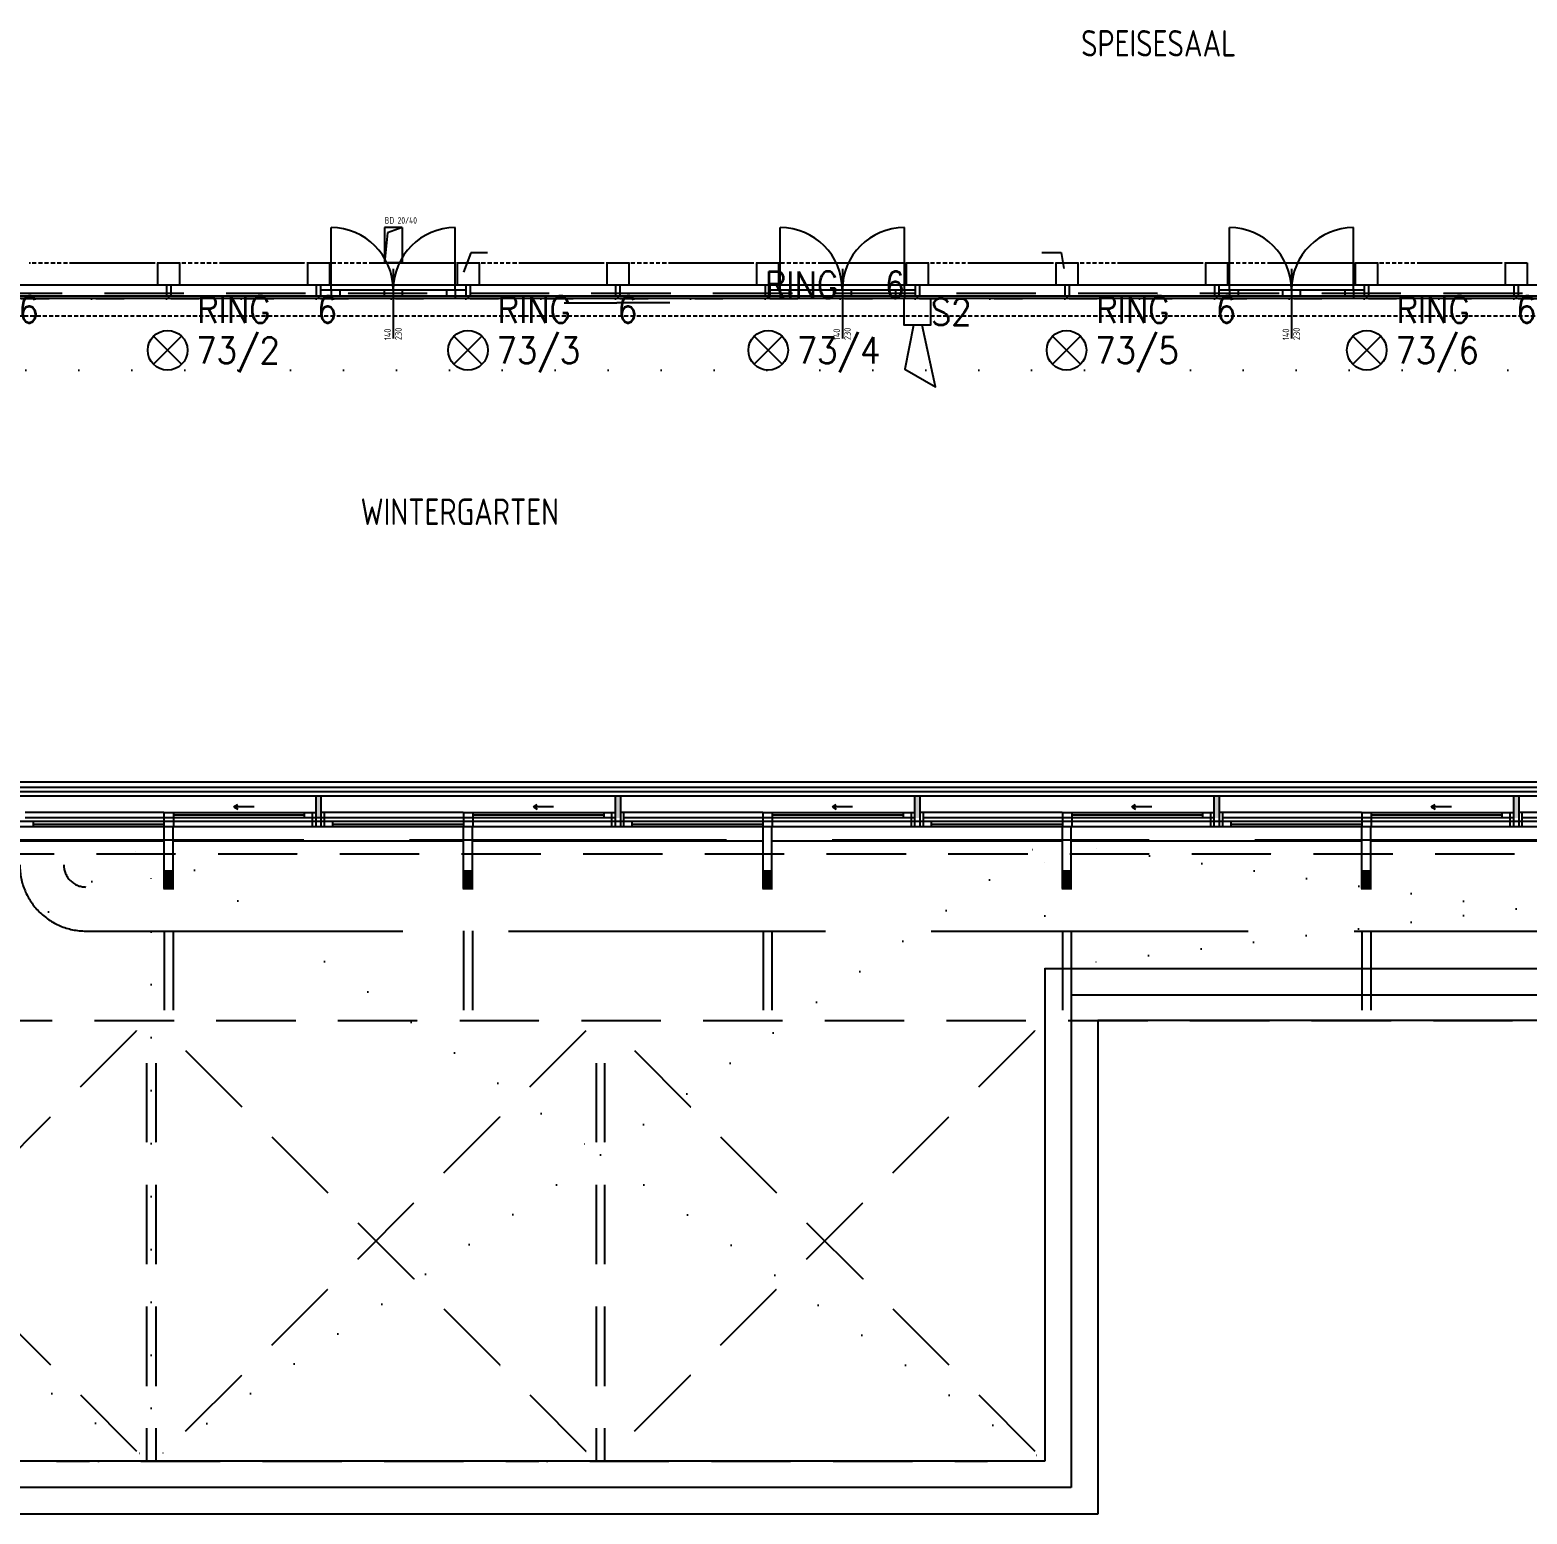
# Model space of a CAD drawing. Extents: x -1029 to 10077, y -1395 to 3524.
# Drawn here: x 1645 to 3345, y -1395 to 289 of the extents above; entities that cross this region are included whole.
import ezdxf
from ezdxf.enums import TextEntityAlignment as Align

# ---------------------------------------------------------------- set-up
doc = ezdxf.new("R2010")
doc.units = 0
doc.header["$LTSCALE"] = 60
doc.header["$MEASUREMENT"] = 0
for name, pattern in [('A01$0$D1_Achse', [2.3, 0, -0.8, 1.5, 0]), ('A01$0$D1_Punkt 1mm', [1, 0, -1]), ('A01$0$D1_Strich 6_2mm Terrain', [8, 6, -2]), ('X$0$ACHSE', [0.115, 0, -0.04, 0.075, 0])]:
    doc.linetypes.add(name, pattern=pattern)
doc.layers.get('0').update_dxf_attribs({"linetype": 'CONTINUOUS'})
for name, color, linetype in [('A01$0$D1_01 Aussenwände', 7, 'CONTINUOUS'), ('A01$0$D1_01 Bestandswände', 7, 'CONTINUOUS'), ('A01$0$D1_01 Fassadenelemente', 7, 'CONTINUOUS'), ('A01$0$D1_03 Bodenaufbauten', 7, 'CONTINUOUS'), ('A01$0$D1_09 Schraffuren', 7, 'CONTINUOUS'), ('A01$0$D1_10 Gelände', 7, 'CONTINUOUS'), ('SECO-BRAND', 240, 'CONTINUOUS'), ('SECO-BRAND_LOOP', 81, 'CONTINUOUS')]:
    doc.layers.add(name, color=color, linetype=linetype)
doc.styles.add('ROMANS', font='romans.shx', dxfattribs={"width": 0.9})
doc.styles.add('SMALL', font='ISO.SHX', dxfattribs={"height": 12.5})

# ---------------------------------------------------------------- blocks, each defined once
blk = doc.blocks.new('SecoS-sirene')
blk.add_lwpolyline([(0.044, 0.307), (0.144, 0.807), (-0.206, 1.007), (-0.056, 0.307)])
blk.add_lwpolyline([(0.15, 0), (-0.15, 0), (-0.15, 0.306), (0.15, 0.306)], close=True)
at = {"style": 'ROMANS', "width": 0.9, "flags": 1}
for tag, p in [('PRODUKT_1', (-0.344, 0.022)), ('PRODUKT_2', (-0.344, -0.428)), ('TECHNIK', (-0.344, -0.88)), ('SECOPOS', (-0.344, -1.342))]:
    blk.add_attdef(tag, text='', height=0.3, dxfattribs=at).set_placement(p, align=Align.RIGHT)
at = {"color": 81, "style": 'ROMANS', "width": 0.9}
for tag, p in [('MELDERNUMMER', (0.33, 0.038)), ('LINE_1', (0.33, -0.41)), ('LINE_2', (0.33, -0.861)), ('ZUSATZTEXT', (0.33, -1.307))]:
    blk.add_attdef(tag, p, '', height=0.3, dxfattribs=at)
at = {"layer": 'SECO-BRAND_LOOP', "color": 7, "style": 'ROMANS', "width": 0.8}
for tag, p, flags in [('RING', (0.33, 0.487), 9), ('RINGNUMMER', (1.294, 0.487), 1)]:
    blk.add_attdef(tag, p, '', height=0.3, dxfattribs=dict(at, flags=flags))
blk = doc.blocks.new('SecoS-opt')
for p, q in [((0.159, 0.159), (-0.159, -0.159)), ((-0.159, 0.159), (0.159, -0.159))]:
    blk.add_line(p, q)
blk.add_circle((0, 0), 0.225)
at = {"style": 'ROMANS', "width": 0.9, "flags": 1}
for tag, p in [('PRODUKT_1', (-0.344, -0.147)), ('PRODUKT_2', (-0.344, -0.597)), ('TECHNIK', (-0.344, -1.049)), ('SECOPOS', (-0.344, -1.511))]:
    blk.add_attdef(tag, text='', height=0.3, dxfattribs=at).set_placement(p, align=Align.RIGHT)
at = {"color": 81, "style": 'ROMANS', "width": 0.9}
for tag, p in [('MELDERNUMMER', (0.33, -0.131)), ('LINE_1', (0.33, -0.989)), ('LINE_2', (0.33, -1.441)), ('ZUSATZTEXT', (0.33, -1.886))]:
    blk.add_attdef(tag, p, '', height=0.3, dxfattribs=at)
at = {"layer": 'SECO-BRAND_LOOP', "color": 7, "style": 'ROMANS', "width": 0.8, "flags": 8}
blk.add_attdef('RING', (0.33, -0.579), '', height=0.3, dxfattribs=at)
at = {"layer": 'SECO-BRAND_LOOP', "color": 7, "style": 'ROMANS', "width": 0.8}
blk.add_attdef('RINGNUMMER', (1.294, -0.579), '', height=0.3, dxfattribs=at)

msp = doc.modelspace()

# ---------------------------------------------------------------- hatches: boundary and pattern name
at = {"layer": 'A01$0$D1_09 Schraffuren'}
for points in [[(1969.5, -605), (1975.5, -605), (1975.5, -580), (1969.5, -580)], [(2309.5, -580), (2309.5, -605), (2315.5, -605), (2315.5, -580)], [(2649.5, -580), (2649.5, -605), (2655.5, -605), (2655.5, -580)], [(2989.5, -580), (2989.5, -605), (2995.5, -605), (2995.5, -580)], [(3329.5, -580), (3329.5, -605), (3335.5, -605), (3335.5, -580)], [(1797.5, -665), (1797.5, -685), (1807.5, -685), (1807.5, -665)], [(2137.5, -665), (2137.5, -685), (2147.5, -685), (2147.5, -665)], [(2487.5, -665), (2477.5, -665), (2477.5, -685), (2487.5, -685)], [(2827.5, -665), (2817.5, -665), (2817.5, -685), (2827.5, -685)], [(3167.5, -665), (3157.5, -665), (3157.5, -685), (3167.5, -685)]]:
    msp.add_hatch(color=252, dxfattribs=at).paths.add_polyline_path(points, flags=0)

# ---------------------------------------------------------------- linework, layer by layer
at = {"color": 252, "linetype": 'Continuous'}
for p, q in [((1987, -5.5), (1987, 65)), ((2067.7, 65), (2047.7, 65)), ((2047.7, 65), (2047.7, 25)), ((2051.2, 59.2), (2047.7, 25)), ((2067.7, 65), (2051.2, 59.2)), ((2067.7, 65), (2067.7, 25)), ((2128, -5.5), (2128, 65)), ((2497, -5.5), (2497, 65)), ((2638, -5.5), (2638, 65)), ((3007, -5.5), (3007, 65)), ((3148, -5.5), (3148, 65)), ((1790, 25), (1790, 0)), ((1790, 25), (1815, 25)), ((1815, 25), (1815, 0)), ((1960, 25), (1960, 0)), ((1960, 25), (1985, 25)), ((1985, 25), (1985, 0)), ((2067.7, 25), (2047.7, 25)), ((2057.5, 18), (2057.5, -60.8)), ((2130, 25), (2130, 0)), ((2130, 25), (2155, 25)), ((2155, 25), (2155, 0)), ((2300, 25), (2300, 0)), ((2300, 25), (2325, 25)), ((2325, 25), (2325, 0)), ((2470, 25), (2470, 0)), ((2470, 25), (2495, 25)), ((2495, 25), (2495, 0)), ((2567.5, 18), (2567.5, -60.8)), ((2640, 25), (2640, 0)), ((2640, 25), (2665, 25)), ((2665, 25), (2665, 0)), ((2810, 25), (2810, 0)), ((2810, 25), (2835, 25)), ((2835, 25), (2835, 0)), ((2980, 25), (2980, 0)), ((2980, 25), (3004.9, 25)), ((3004.9, 25), (3004.9, 0)), ((3077.5, 18), (3077.5, -60.8)), ((3149.9, 25), (3149.9, 0)), ((3149.9, 25), (3175, 25)), ((3175, 25), (3175, 0)), ((3320, 25), (3320, 0)), ((3320, 25), (3345, 25)), ((3345, 25), (3345, 0)), ((1117.5, 0), (4357.5, 0)), ((1790, 0), (1815, 0)), ((1960, 0), (1985, 0)), ((2130, 0), (2155, 0)), ((2300, 0), (2325, 0)), ((2470, 0), (2495, 0)), ((2640, 0), (2665, 0)), ((2810, 0), (2835, 0)), ((2980, 0), (3004.9, 0)), ((3149.9, 0), (3175, 0)), ((3320, 0), (3345, 0)), ((1117.5, -12.5), (4357.5, -12.5)), ((1117.5, -15), (4357.5, -15)), ((1800, 0), (1800, -12.5)), ((1800, 0), (1805, 0)), ((1800, -12.5), (1805, -12.5)), ((1802.5, -12.5), (1802.5, -15)), ((1805, 0), (1805, -12.5)), ((1970, 0), (1970, -12.5)), ((1970, 0), (1975, 0)), ((1970, -12.5), (1975, -12.5)), ((1972.5, -12.5), (1972.5, -15)), ((1975, 0), (1975, -12.5)), ((1975, -5.5), (2140, -5.5)), ((1987, -5.5), (1987, -15)), ((1997, -5.5), (1997, -12.5)), ((2047.4, -5.5), (2047.4, -12.5)), ((2057.5, -5.5), (2057.5, -15)), ((2067.5, -5.5), (2067.5, -12.5)), ((2118, -5.5), (2118, -12.5)), ((2128, -5.5), (2128, -15)), ((2140, 0), (2140, -12.5)), ((2140, 0), (2145, 0)), ((2140, -12.5), (2145, -12.5)), ((2142.5, -12.5), (2142.5, -15)), ((2145, 0), (2145, -12.5)), ((2310, 0), (2310, -12.5)), ((2310, 0), (2315, 0)), ((2310, -12.5), (2315, -12.5)), ((2312.5, -12.5), (2312.5, -15)), ((2315, 0), (2315, -12.5)), ((2480, 0), (2480, -12.5)), ((2480, 0), (2485, 0)), ((2480, -12.5), (2485, -12.5)), ((2482.5, -12.5), (2482.5, -15)), ((2485, 0), (2485, -12.5)), ((2485, -5.5), (2650, -5.5)), ((2497, -5.5), (2497, -15)), ((2507, -5.5), (2507, -12.5)), ((2557.4, -5.5), (2557.4, -12.5)), ((2567.5, -5.5), (2567.5, -15)), ((2577.5, -5.5), (2577.5, -12.5)), ((2628, -5.5), (2628, -12.5)), ((2638, -5.5), (2638, -15)), ((2650, 0), (2650, -12.5)), ((2650, 0), (2655, 0)), ((2650, -12.5), (2655, -12.5)), ((2652.5, -12.5), (2652.5, -15)), ((2655, 0), (2655, -12.5)), ((2820, 0), (2820, -12.5)), ((2820, 0), (2825, 0)), ((2820, -12.5), (2825, -12.5)), ((2822.5, -12.5), (2822.5, -15)), ((2825, 0), (2825, -12.5)), ((2990, 0), (2990, -12.5)), ((2990, 0), (2995, 0)), ((2990, -12.5), (2995, -12.5)), ((2992.5, -12.5), (2992.5, -15)), ((2995, 0), (2995, -12.5)), ((2995, -5.5), (3160, -5.5)), ((3007, -5.5), (3007, -15)), ((3017, -5.5), (3017, -12.5)), ((3067.4, -5.5), (3067.4, -12.5)), ((3077.5, -5.5), (3077.5, -15)), ((3087.5, -5.5), (3087.5, -12.5)), ((3138, -5.5), (3138, -12.5)), ((3148, -5.5), (3148, -15)), ((3160, 0), (3160, -12.5)), ((3160, 0), (3165, 0)), ((3160, -12.5), (3165, -12.5)), ((3162.5, -12.5), (3162.5, -15)), ((3165, 0), (3165, -12.5)), ((3330, 0), (3330, -12.5)), ((3330, 0), (3335, 0)), ((3330, -12.5), (3335, -12.5)), ((3332.5, -12.5), (3332.5, -15)), ((3335, 0), (3335, -12.5))]:
    msp.add_line(p, q, dxfattribs=at)
at = {"color": 252, "linetype": 'X$0$ACHSE'}
for p, q in [((1645, 25), (1790, 25)), ((1815, 25), (1960, 25)), ((1985, 25), (2130, 25)), ((2155, 25), (2300, 25)), ((2325, 25), (2470, 25)), ((2495, 25), (2640, 25)), ((2665, 25), (2810, 25)), ((2835, 25), (2980, 25)), ((3005, 25), (3150, 25)), ((3175, 25), (3320, 25)), ((1117.5, -35), (4357.5, -35))]:
    msp.add_line(p, q, dxfattribs=at)
at = {"color": 252, "linetype": 'Continuous'}
for centre, start, end in [((1986.9, -5.5), 0, 89.9468), ((2128, -5.5), 90, 180), ((2496.9, -5.5), 0, 89.9468), ((2638, -5.5), 90, 180), ((3006.9, -5.5), 0, 89.9468), ((3148, -5.5), 90, 180)]:
    msp.add_arc(centre, 70.5, start, end, dxfattribs=at)
at = {"layer": 'A01$0$D1_01 Aussenwände', "color": 252, "linetype": 'Continuous'}
for p, q in [((1876.7, -592.5), (1880.9, -590)), ((1876.7, -592.5), (1880.9, -595)), ((1899.5, -592.5), (1876.7, -592.5)), ((2216.7, -592.5), (2220.9, -590)), ((2216.7, -592.5), (2220.9, -595)), ((2239.5, -592.5), (2216.7, -592.5)), ((2556.3, -592.5), (2560.5, -590)), ((2556.3, -592.5), (2560.5, -595)), ((2579.1, -592.5), (2556.3, -592.5)), ((2896.3, -592.5), (2900.5, -590)), ((2896.3, -592.5), (2900.5, -595)), ((2919.1, -592.5), (2896.3, -592.5)), ((3236.3, -592.5), (3240.5, -590)), ((3236.3, -592.5), (3240.5, -595)), ((3259.1, -592.5), (3236.3, -592.5))]:
    msp.add_line(p, q, dxfattribs=at)
at = {"layer": 'A01$0$D1_01 Bestandswände', "color": 252, "linetype": 'A01$0$D1_Achse'}
for p, q in [((1645, 25), (1790, 25)), ((1815, 25), (1960, 25)), ((1985, 25), (2130, 25)), ((2155, 25), (2300, 25)), ((2325, 25), (2470, 25)), ((2495, 25), (2640, 25)), ((2665, 25), (2810, 25)), ((2835, 25), (2980, 25)), ((3005, 25), (3150, 25)), ((3175, 25), (3320, 25))]:
    msp.add_line(p, q, dxfattribs=at)
at = {"layer": 'A01$0$D1_01 Bestandswände', "color": 252, "linetype": 'Continuous'}
for p, q in [((1790, 25), (1815, 25)), ((1790, 25), (1790, 0)), ((1815, 25), (1815, 0)), ((1960, 25), (1985, 25)), ((1960, 25), (1960, 0)), ((1985, 25), (1985, 0)), ((2130, 25), (2155, 25)), ((2130, 25), (2130, 0)), ((2155, 25), (2155, 0)), ((2300, 25), (2300, 0)), ((2300, 25), (2325, 25)), ((2325, 25), (2325, 0)), ((2470, 25), (2470, 0)), ((2470, 25), (2495, 25)), ((2495, 25), (2495, 0)), ((2640, 25), (2665, 25)), ((2640, 25), (2640, 0)), ((2665, 25), (2665, 0)), ((2810, 25), (2835, 25)), ((2810, 25), (2810, 0)), ((2835, 25), (2835, 0)), ((2980, 25), (3004.9, 25)), ((2980, 25), (2980, 0)), ((3004.9, 25), (3004.9, 0)), ((3149.9, 25), (3149.9, 0)), ((3149.9, 25), (3175, 25)), ((3175, 25), (3175, 0)), ((3320, 25), (3345, 25)), ((3320, 25), (3320, 0)), ((3345, 25), (3345, 0)), ((1790, 0), (1815, 0)), ((1960, 0), (1985, 0)), ((2130, 0), (2155, 0)), ((2300, 0), (2325, 0)), ((2470, 0), (2495, 0)), ((2640, 0), (2665, 0)), ((2810, 0), (2835, 0)), ((2980, 0), (3004.9, 0)), ((3149.9, 0), (3175, 0)), ((3320, 0), (3345, 0))]:
    msp.add_line(p, q, dxfattribs=at)
at = {"layer": 'A01$0$D1_01 Fassadenelemente', "color": 252, "linetype": 'Continuous'}
for p, q in [((1117.5, 0), (4357.5, 0)), ((1800, 0), (1805, 0)), ((1800, 0), (1800, -12.5)), ((1805, 0), (1805, -12.5)), ((1970, 0), (1975, 0)), ((1970, 0), (1970, -12.5)), ((1975, 0), (1975, -12.5)), ((2140, 0), (2145, 0)), ((2140, 0), (2140, -12.5)), ((2145, 0), (2145, -12.5)), ((2310, 0), (2315, 0)), ((2310, 0), (2310, -12.5)), ((2315, 0), (2315, -12.5)), ((2480, 0), (2485, 0)), ((2480, 0), (2480, -12.5)), ((2485, 0), (2485, -12.5)), ((2650, 0), (2655, 0)), ((2650, 0), (2650, -12.5)), ((2655, 0), (2655, -12.5)), ((2820, 0), (2825, 0)), ((2820, 0), (2820, -12.5)), ((2825, 0), (2825, -12.5)), ((2990, 0), (2995, 0)), ((2990, 0), (2990, -12.5)), ((2995, 0), (2995, -12.5)), ((3160, 0), (3165, 0)), ((3160, 0), (3160, -12.5)), ((3165, 0), (3165, -12.5)), ((3330, 0), (3335, 0)), ((3330, 0), (3330, -12.5)), ((3335, 0), (3335, -12.5)), ((1122.5, -12.5), (4355, -12.5)), ((1122.5, -15), (4357.5, -15)), ((1800, -12.5), (1805, -12.5)), ((1802.5, -12.5), (1802.5, -15)), ((1970, -12.5), (1975, -12.5)), ((1972.5, -12.5), (1972.5, -15)), ((1975, -5.5), (2140, -5.5)), ((1987, -5.5), (1987, -15)), ((1997, -5.5), (1997, -12.5)), ((2047.4, -5.5), (2047.4, -12.5)), ((2057.5, -5.5), (2057.5, -15)), ((2067.5, -5.5), (2067.5, -12.5)), ((2118, -5.5), (2118, -12.5)), ((2128, -5.5), (2128, -15)), ((2140, -12.5), (2145, -12.5)), ((2142.5, -12.5), (2142.5, -15)), ((2310, -12.5), (2315, -12.5)), ((2312.5, -12.5), (2312.5, -15)), ((2480, -12.5), (2485, -12.5)), ((2482.5, -12.5), (2482.5, -15)), ((2485, -5.5), (2650, -5.5)), ((2497, -5.5), (2497, -15)), ((2507, -5.5), (2507, -12.5)), ((2557.4, -5.5), (2557.4, -12.5)), ((2567.5, -5.5), (2567.5, -15)), ((2577.5, -5.5), (2577.5, -12.5)), ((2628, -5.5), (2628, -12.5)), ((2638, -5.5), (2638, -15)), ((2650, -12.5), (2655, -12.5)), ((2652.5, -12.5), (2652.5, -15)), ((2820, -12.5), (2825, -12.5)), ((2822.5, -12.5), (2822.5, -15)), ((2990, -12.5), (2995, -12.5)), ((2992.5, -12.5), (2992.5, -15)), ((2995, -5.5), (3160, -5.5)), ((3007, -5.5), (3007, -15)), ((3017, -5.5), (3017, -12.5)), ((3067.4, -5.5), (3067.4, -12.5)), ((3077.5, -5.5), (3077.5, -15)), ((3087.5, -5.5), (3087.5, -12.5)), ((3138, -5.5), (3138, -12.5)), ((3148, -5.5), (3148, -15)), ((3160, -12.5), (3165, -12.5)), ((3162.5, -12.5), (3162.5, -15)), ((3330, -12.5), (3335, -12.5)), ((3332.5, -12.5), (3332.5, -15)), ((2251.6, -20.4), (2311.6, -20.4)), ((2371.6, -20.4), (2311.6, -20.4)), ((1119.5, -564), (4350, -564)), ((1119.5, -570), (4350, -570)), ((1119.5, -575), (4350, -575)), ((1119.5, -580), (4350, -580)), ((1119.5, -580), (4350, -580)), ((1969.5, -580), (1969.5, -615)), ((1975.5, -580), (1975.5, -615)), ((2309.5, -580), (2309.5, -615)), ((2315.5, -580), (2315.5, -615)), ((2649.5, -580), (2649.5, -615)), ((2655.5, -580), (2655.5, -615)), ((2989.5, -580), (2989.5, -615)), ((2995.5, -580), (2995.5, -615)), ((3329.5, -580), (3329.5, -615)), ((3335.5, -580), (3335.5, -615)), ((1807.9, -609), (1625.5, -609)), ((1797.1, -599), (1639.5, -599)), ((1797.1, -605), (1639.5, -605)), ((1648.5, -609), (1648.5, -615)), ((1648.5, -612), (1797.1, -612)), ((1797.1, -599), (1797.1, -615)), ((1797.1, -599), (1969.5, -599)), ((1979.5, -605), (1797.1, -605)), ((1807.9, -599), (1807.9, -615)), ((1956.5, -602), (1807.9, -602)), ((1965.5, -609), (1807.9, -609)), ((1956.5, -599), (1956.5, -605)), ((1965.5, -599), (1965.5, -615)), ((2147.9, -609), (1965.5, -609)), ((1979.5, -599), (1975.5, -599)), ((1979.5, -615), (1979.5, -599)), ((2137.1, -599), (1979.5, -599)), ((2137.1, -605), (1979.5, -605)), ((1988.5, -609), (1988.5, -615)), ((1988.5, -612), (2137.1, -612)), ((2137.1, -599), (2309.5, -599)), ((2309.5, -605), (2137.1, -605)), ((2137.3, -599), (2137.3, -615)), ((2147.9, -599), (2147.9, -615)), ((2296.5, -602), (2147.9, -602)), ((2305.5, -609), (2147.9, -609)), ((2296.5, -599), (2296.5, -605)), ((2305.5, -599), (2305.5, -615)), ((2487.9, -609), (2305.5, -609)), ((2319.5, -599), (2315.5, -599)), ((2319.5, -615), (2319.5, -599)), ((2477.1, -599), (2319.5, -599)), ((2477.1, -605), (2319.5, -605)), ((2328.5, -609), (2328.5, -615)), ((2328.5, -612), (2477.1, -612)), ((2477.1, -599), (2649.5, -599)), ((2649.5, -605), (2477.1, -605)), ((2477.3, -599), (2477.3, -615)), ((2487.9, -599), (2487.9, -615)), ((2636.5, -602), (2487.9, -602)), ((2645.5, -609), (2487.9, -609)), ((2636.5, -599), (2636.5, -605)), ((2645.5, -599), (2645.5, -615)), ((2827.9, -609), (2645.5, -609)), ((2659.5, -599), (2655.5, -599)), ((2659.5, -615), (2659.5, -599)), ((2817.1, -599), (2659.5, -599)), ((2817.1, -605), (2659.5, -605)), ((2668.5, -609), (2668.5, -615)), ((2668.5, -612), (2817.1, -612)), ((2817.1, -599), (2989.5, -599)), ((2989.5, -605), (2817.1, -605)), ((2817.3, -599), (2817.3, -615)), ((2827.9, -599), (2827.9, -615)), ((2976.5, -602), (2827.9, -602)), ((2985.5, -609), (2827.9, -609)), ((2976.5, -599), (2976.5, -605)), ((2985.5, -599), (2985.5, -615)), ((3167.9, -609), (2985.5, -609)), ((2999.5, -599), (2995.5, -599)), ((2999.5, -615), (2999.5, -599)), ((3157.1, -599), (2999.5, -599)), ((3157.1, -605), (2999.5, -605)), ((3008.5, -609), (3008.5, -615)), ((3008.5, -612), (3157.1, -612)), ((3157.1, -599), (3329.5, -599)), ((3329.5, -605), (3157.1, -605)), ((3157.3, -599), (3157.3, -615)), ((3167.9, -599), (3167.9, -615)), ((3316.5, -602), (3167.9, -602)), ((3325.5, -609), (3167.9, -609)), ((3316.5, -599), (3316.5, -605)), ((3325.5, -599), (3325.5, -615)), ((3507.9, -609), (3325.5, -609)), ((3339.5, -599), (3335.5, -599)), ((3339.5, -615), (3339.5, -599)), ((3497.1, -599), (3339.5, -599)), ((3497.1, -605), (3339.5, -605)), ((1807.9, -615), (1625.5, -615)), ((1797.5, -685), (1797.5, -615)), ((1807.5, -685), (1807.5, -615)), ((1965.5, -615), (1807.9, -615)), ((2147.9, -615), (1965.5, -615)), ((2137.5, -685), (2137.5, -615)), ((2147.5, -685), (2147.5, -615)), ((2305.5, -615), (2147.9, -615)), ((2487.9, -615), (2305.5, -615)), ((2477.5, -685), (2477.5, -615)), ((2487.5, -685), (2487.5, -615)), ((2645.5, -615), (2487.9, -615)), ((2827.9, -615), (2645.5, -615)), ((2817.5, -685), (2817.5, -615)), ((2827.5, -685), (2827.5, -615)), ((2985.5, -615), (2827.9, -615)), ((3167.9, -615), (2985.5, -615)), ((3157.5, -685), (3157.5, -615)), ((3167.5, -685), (3167.5, -615)), ((3325.5, -615), (3167.9, -615)), ((3507.9, -615), (3325.5, -615)), ((1467.7, -631), (1797.7, -631)), ((1807.5, -631), (2137.5, -631)), ((2147.5, -631), (2477.5, -631)), ((2487.5, -631), (2817.5, -631)), ((2827.5, -631), (3157.5, -631)), ((3167.5, -631), (3497.5, -631)), ((1797.5, -665), (1807.5, -665)), ((2137.5, -665), (2147.5, -665)), ((2477.5, -665), (2487.5, -665)), ((2817.5, -665), (2827.5, -665)), ((3157.5, -665), (3167.5, -665)), ((1797.5, -685), (1807.5, -685)), ((2137.5, -685), (2147.5, -685)), ((2477.5, -685), (2487.5, -685)), ((2817.5, -685), (2827.5, -685)), ((3157.5, -685), (3167.5, -685)), ((4389, -776.2), (2797.5, -776.2)), ((2797.5, -776.2), (2797.5, -1335.2)), ((2827.5, -806.2), (2827.5, -1365.2)), ((4435, -806.2), (2827.5, -806.2)), ((2857.5, -835.2), (2857.5, -1395.2)), ((4465, -835.2), (2857.5, -835.2)), ((2797.5, -1335.2), (648, -1335.2)), ((2827.5, -1365.2), (605.5, -1365.2)), ((2857.5, -1395.2), (575.5, -1395.2))]:
    msp.add_line(p, q, dxfattribs=at)
at = {"layer": 'A01$0$D1_03 Bodenaufbauten', "color": 252, "linetype": 'Continuous'}
for p, q in [((2145.5, 36.5), (2137.4, 14.4)), ((2164.5, 36.5), (2145.5, 36.5)), ((2793.9, 36.6), (2816, 36.6)), ((2816, 36.6), (2819, 18.4))]:
    msp.add_line(p, q, dxfattribs=at)
at = {"layer": 'A01$0$D1_10 Gelände', "color": 252, "linetype": 'A01$0$D1_Achse'}
for p, q in [((4355.5, -10), (1120, -10)), ((1715, -16), (1635, -16)), ((1800, -16), (1720, -16)), ((1885, -16), (1805, -16)), ((1970, -16), (1890, -16)), ((2055, -16), (1975, -16)), ((2140, -16), (2060, -16)), ((2225, -16), (2145, -16)), ((2310, -16), (2230, -16)), ((2395, -16), (2315, -16)), ((2480, -16), (2400, -16)), ((2565, -16), (2485, -16)), ((2650, -16), (2570, -16)), ((2735, -16), (2655, -16)), ((2820, -16), (2740, -16)), ((2905, -16), (2825, -16)), ((2990, -16), (2910, -16)), ((3075, -16), (2995, -16)), ((3160, -16), (3080, -16)), ((3245, -16), (3165, -16)), ((3330, -16), (3250, -16)), ((3415, -16), (3335, -16)), ((3327.1, -580), (3329.5, -580)), ((1119.5, -646), (4373, -646)), ((1797.5, -685), (1797.5, -835.2)), ((1807.5, -685), (1807.5, -835.2)), ((2137.5, -685), (2137.5, -835.2)), ((2147.5, -685), (2147.5, -835.2)), ((2477.5, -685), (2477.5, -835.2)), ((2487.5, -685), (2487.5, -835.2)), ((2817.5, -685), (2817.5, -835.2)), ((2827.5, -685), (2827.5, -835.2)), ((3157.5, -685), (3157.5, -835.2)), ((3167.5, -685), (3167.5, -835.2)), ((1117.5, -835.2), (4465, -835.2)), ((1277.5, -835.2), (1777.5, -1335.2)), ((1277.5, -1335.2), (1777.5, -835.2)), ((1777.5, -835.2), (1777.5, -1335.2)), ((1787.8, -835.2), (2287.8, -1335.2)), ((1787.8, -1335.2), (2287.8, -835.2)), ((1787.8, -835.2), (1787.8, -1335.2)), ((2287.8, -835.2), (2287.8, -1335.2)), ((2297.5, -835.2), (2797.5, -1335.2)), ((2297.5, -1335.2), (2797.5, -835.2)), ((2297.5, -835.2), (2297.5, -1335.2)), ((2797.5, -835.2), (2797.5, -1335.2)), ((1212.5, -1335.2), (1712.5, -1335.2)), ((1722.8, -1335.2), (2222.8, -1335.2)), ((2232.5, -1335.2), (2732.5, -1335.2))]:
    msp.add_line(p, q, dxfattribs=at)
at = {"layer": 'A01$0$D1_10 Gelände', "color": 252, "linetype": 'A01$0$D1_Punkt 1mm'}
for p, q in [((1159.7, -97), (4355, -97)), ((1272.5, -987.6), (1782.8, -630)), ((1782.8, -630), (2292.7, -987.6)), ((1782.8, -1335.2), (1782.8, -630)), ((2292.7, -987.6), (2797.5, -631)), ((3332.5, -708.1), (2797.5, -631)), ((2797.5, -776.2), (2797.5, -631)), ((3332.5, -708.1), (3672.4, -631)), ((3332.5, -708.1), (2797.5, -776.2)), ((3672.5, -776.2), (3332.5, -708.1)), ((1272.5, -987.6), (1782.8, -1335.2)), ((2292.7, -987.6), (1782.8, -1335.2)), ((2292.7, -987.6), (2797.5, -1335.2))]:
    msp.add_line(p, q, dxfattribs=at)
at = {"layer": 'A01$0$D1_10 Gelände', "color": 252, "linetype": 'A01$0$D1_Strich 6_2mm Terrain'}
for p, q in [((1116, -580), (4349.5, -580)), ((1116, -630), (4373, -630)), ((1708.5, -733.5), (4515.6, -733.5))]:
    msp.add_line(p, q, dxfattribs=at)
for radius in [75, 25]:
    msp.add_arc((1708.5, -658.5), radius, 180, 270, dxfattribs=at)

# ---------------------------------------------------------------- block references
at = {"layer": 'SECO-BRAND'}
ref = msp.add_blockref('SecoS-opt', (2483.3, -74.3), dxfattribs=dict(at, xscale=100, yscale=100, zscale=100))
ref.add_attrib('MELDERNUMMER', '73/4', (2515.8, -89.3), dxfattribs={"layer": '0', "color": 81, "height": 30, "style": 'ROMANS', "width": 0.9})
ref.add_attrib('RINGNUMMER', '6', (2615.5, -15), dxfattribs={"layer": 'SECO-BRAND_LOOP', "color": 7, "height": 30, "style": 'ROMANS', "width": 0.9})
ref.add_attrib('RING', 'RING', (2479.5, -15), dxfattribs={"layer": 'SECO-BRAND_LOOP', "color": 7, "height": 30, "style": 'ROMANS', "width": 0.9, "flags": 8})
ref = msp.add_blockref('SecoS-opt', (1462.4, -74.3), dxfattribs=dict(at, xscale=100, yscale=100, zscale=100))
ref.add_attrib('MELDERNUMMER', '73/1', (1494.9, -89.3), dxfattribs={"layer": '0', "color": 81, "height": 30, "style": 'ROMANS', "width": 0.9})
ref.add_attrib('RINGNUMMER', '6', (1632, -43), dxfattribs={"layer": 'SECO-BRAND_LOOP', "color": 7, "height": 30, "style": 'ROMANS', "width": 0.9})
ref.add_attrib('RING', 'RING', (1496, -43), dxfattribs={"layer": 'SECO-BRAND_LOOP', "color": 7, "height": 30, "style": 'ROMANS', "width": 0.9, "flags": 8})
ref = msp.add_blockref('SecoS-opt', (1801.3, -74.3), dxfattribs=dict(at, xscale=100, yscale=100, zscale=100))
ref.add_attrib('MELDERNUMMER', '73/2', (1833.8, -89.3), dxfattribs={"layer": '0', "color": 81, "height": 30, "style": 'ROMANS', "width": 0.9})
ref.add_attrib('RINGNUMMER', '6', (1970.9, -43), dxfattribs={"layer": 'SECO-BRAND_LOOP', "color": 7, "height": 30, "style": 'ROMANS', "width": 0.9})
ref.add_attrib('RING', 'RING', (1834.9, -43), dxfattribs={"layer": 'SECO-BRAND_LOOP', "color": 7, "height": 30, "style": 'ROMANS', "width": 0.9, "flags": 8})
ref = msp.add_blockref('SecoS-opt', (2142.4, -74.3), dxfattribs=dict(at, xscale=100, yscale=100, zscale=100))
ref.add_attrib('MELDERNUMMER', '73/3', (2174.9, -89.3), dxfattribs={"layer": '0', "color": 81, "height": 30, "style": 'ROMANS', "width": 0.9})
ref.add_attrib('RINGNUMMER', '6', (2312, -43), dxfattribs={"layer": 'SECO-BRAND_LOOP', "color": 7, "height": 30, "style": 'ROMANS', "width": 0.9})
ref.add_attrib('RING', 'RING', (2176, -43), dxfattribs={"layer": 'SECO-BRAND_LOOP', "color": 7, "height": 30, "style": 'ROMANS', "width": 0.9, "flags": 8})
ref = msp.add_blockref('SecoS-sirene', (2652.7, -15), dxfattribs=dict(at, xscale=100, yscale=100, zscale=100, rotation=180))
ref.add_attrib('MELDERNUMMER', 'S2', (2667.8, -45.6), dxfattribs={"layer": '0', "color": 81, "height": 30, "style": 'ROMANS', "width": 0.9})
ref = msp.add_blockref('SecoS-opt', (2822.1, -74.3), dxfattribs=dict(at, xscale=100, yscale=100, zscale=100))
ref.add_attrib('MELDERNUMMER', '73/5', (2854.6, -89.3), dxfattribs={"layer": '0', "color": 81, "height": 30, "style": 'ROMANS', "width": 0.9})
ref.add_attrib('RINGNUMMER', '6', (2991.7, -43), dxfattribs={"layer": 'SECO-BRAND_LOOP', "color": 7, "height": 30, "style": 'ROMANS', "width": 0.9})
ref.add_attrib('RING', 'RING', (2855.7, -43), dxfattribs={"layer": 'SECO-BRAND_LOOP', "color": 7, "height": 30, "style": 'ROMANS', "width": 0.9, "flags": 8})
ref = msp.add_blockref('SecoS-opt', (3163, -74.3), dxfattribs=dict(at, xscale=100, yscale=100, zscale=100))
ref.add_attrib('MELDERNUMMER', '73/6', (3195.5, -89.3), dxfattribs={"layer": '0', "color": 81, "height": 30, "style": 'ROMANS', "width": 0.9})
ref.add_attrib('RINGNUMMER', '6', (3332.6, -43), dxfattribs={"layer": 'SECO-BRAND_LOOP', "color": 7, "height": 30, "style": 'ROMANS', "width": 0.9})
ref.add_attrib('RING', 'RING', (3196.6, -43), dxfattribs={"layer": 'SECO-BRAND_LOOP', "color": 7, "height": 30, "style": 'ROMANS', "width": 0.9, "flags": 8})

# ---------------------------------------------------------------- texts
at = {"color": 252, "style": 'SMALL'}
for s, height, width, p in [('SPEISESAAL', 30, 0.874286, (2838.7, 289.2)), ('BD 20/40', 7.5, 0.749068, (2047.8, 76.9))]:
    msp.add_text(s, height=height, dxfattribs=dict(at, width=width)).set_placement(p, align=Align.TOP_LEFT)
for s, width, p in [('140', 0.925715, (2047.4, -62.7)), ('230', 0.816807, (2059.6, -62.7)), ('140', 0.925715, (2557.4, -62.7)), ('230', 0.816807, (2569.6, -62.7)), ('140', 0.925715, (3067.4, -62.7)), ('230', 0.816807, (3079.6, -62.7))]:
    msp.add_text(s, height=7.5, rotation=90, dxfattribs=dict(at, width=width)).set_placement(p, align=Align.TOP_LEFT)
at = {"color": 252, "style": 'SMALL', "width": 0.874286}
msp.add_text('WINTERGARTEN', height=30, dxfattribs=at).set_placement((2020.4, -272.5))

doc.saveas('drawing.dxf')
